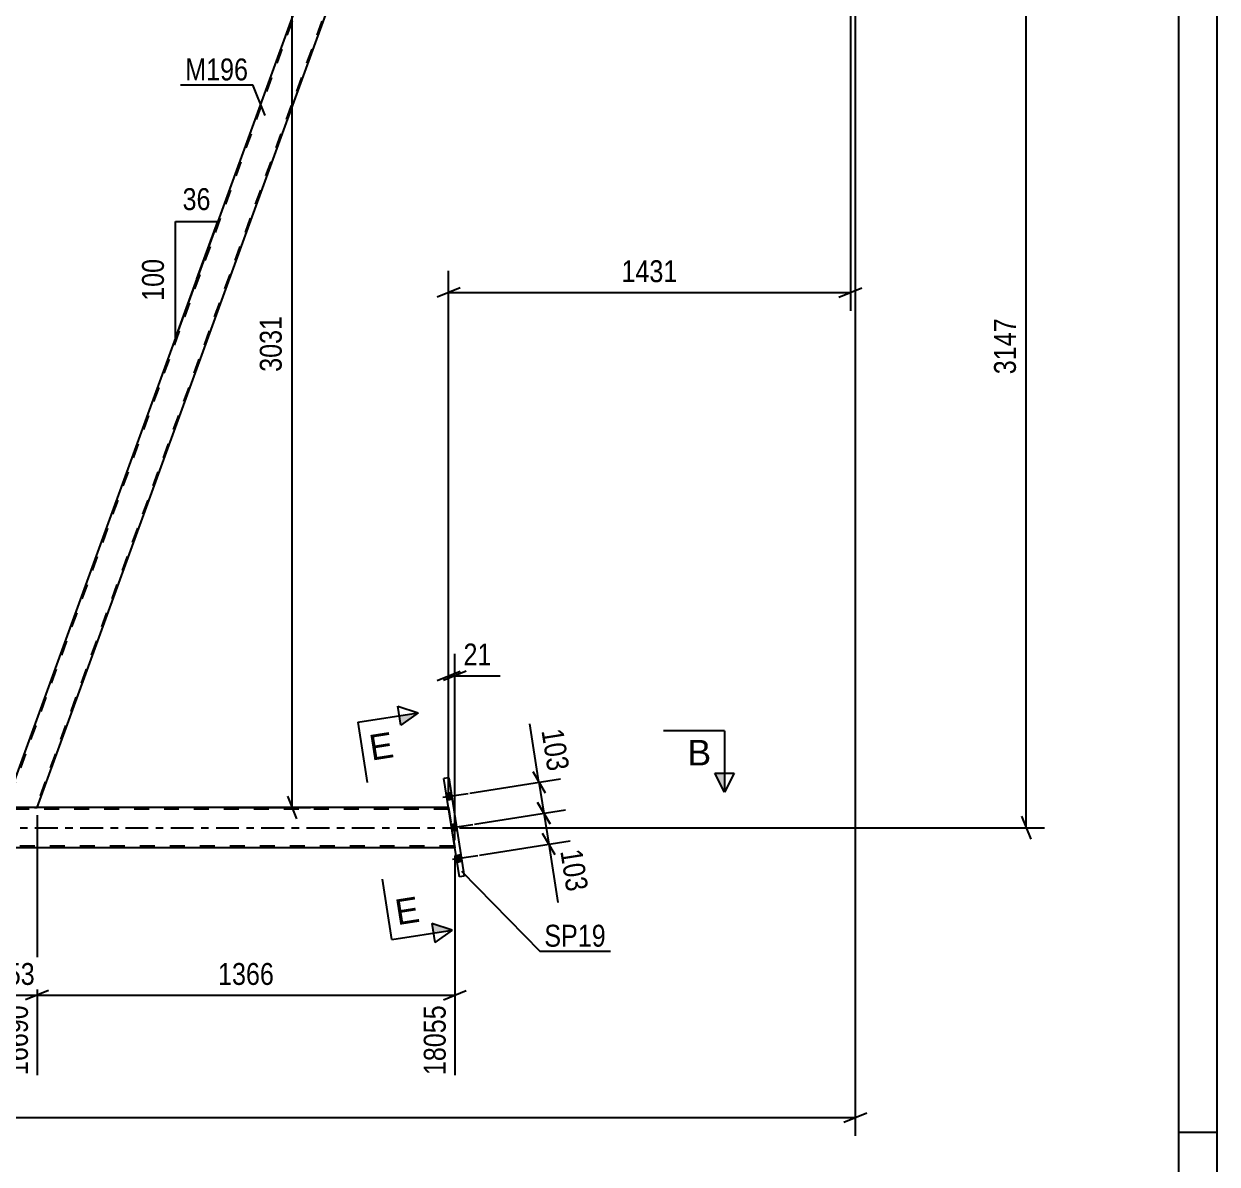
# Model space of a CAD drawing. Header units: millimetres. Extents: x 0 to 841, y 0 to 594.
# Drawn here: x 685 to 841, y 293.9 to 442.9 of the extents above; entities that cross this region are included whole.
import ezdxf

# ---------------------------------------------------------------- set-up
doc = ezdxf.new("R2010")
doc.units = ezdxf.units.MM
doc.linetypes.add('DXK_LINE_DOT2', pattern=[3.9198, 1.9599, -1.9599])
doc.linetypes.add('DXK_LINE_DOT3', pattern=[5.9187, 2.979, -0.9799, 0.9799, -0.9799])
doc.styles.add('Arial', font='ARIAL.TTF', dxfattribs={"height": 0.2})
doc.styles.add('Arial Narrow', font='ARIALN.TTF', dxfattribs={"height": 0.2})

# ---------------------------------------------------------------- blocks, each defined once
blk = doc.blocks.new('Unknown-814553059-1135')
at = {"color": 5, "linetype": 'Continuous'}
for p, q in [((841, 0), (841, 594)), ((836, 5), (836, 589)), ((841, 298), (836, 298))]:
    blk.add_line(p, q, dxfattribs=at)
blk = doc.blocks.new('Part-814553059-4118 - 3729')
at = {"color": 7, "linetype": 'DXK_LINE_DOT2'}
for p, q in [((740.54, 340.26), (64.97, 340.26)), ((740.51, 340.5), (741.33, 335.22)), ((741.3, 335.46), (64.97, 335.46))]:
    blk.add_line(p, q, dxfattribs=at)
at = {"color": 2, "linetype": 'Continuous'}
for p, q in [((740.51, 340.5), (606.04, 340.5)), ((741.33, 335.22), (606.04, 335.22))]:
    blk.add_line(p, q, dxfattribs=at)
at = {"color": 7, "linetype": 'DXK_LINE_DOT3'}
blk.add_line((64.97, 337.86), (740.92, 337.86), dxfattribs=at)
blk = doc.blocks.new('Bolt-814553059-3956 - 3729')
at = {"linetype": 'Continuous'}
for points in [[(740.98, 341.57), (740.85, 342.44), (740.22, 342.35), (740.35, 341.48)], [(740.98, 341.57), (740.85, 342.44), (740.22, 342.35), (740.35, 341.48)], [(740.98, 341.57), (740.85, 342.44), (740.22, 342.35), (740.35, 341.48)], [(741.62, 337.52), (741.48, 338.39), (740.85, 338.29), (740.99, 337.43)], [(741.62, 337.52), (741.48, 338.39), (740.85, 338.29), (740.99, 337.43)], [(742.26, 333.47), (742.12, 334.34), (741.49, 334.24), (741.62, 333.37)], [(742.26, 333.47), (742.12, 334.34), (741.49, 334.24), (741.62, 333.37)], [(742.26, 333.47), (742.12, 334.34), (741.49, 334.24), (741.62, 333.37)]]:
    blk.add_hatch(color=1, dxfattribs=at).paths.add_polyline_path(points)
at = {"color": 1, "linetype": 'Continuous'}
for p, q in [((739.77, 341.83), (743.05, 342.34)), ((739.77, 341.83), (743.05, 342.34)), ((739.77, 341.83), (743.05, 342.34)), ((740.22, 342.35), (740.85, 342.44)), ((740.22, 342.35), (740.85, 342.44)), ((740.22, 342.35), (740.85, 342.44)), ((740.35, 341.48), (740.98, 341.57)), ((740.35, 341.48), (740.98, 341.57)), ((740.35, 341.48), (740.98, 341.57)), ((740.41, 337.78), (743.69, 338.29)), ((740.41, 337.78), (743.69, 338.29)), ((740.85, 338.29), (741.48, 338.39)), ((740.85, 338.29), (741.48, 338.39)), ((740.99, 337.43), (741.62, 337.52)), ((740.99, 337.43), (741.62, 337.52)), ((741.04, 333.73), (744.32, 334.24)), ((741.04, 333.73), (744.32, 334.24)), ((741.04, 333.73), (744.32, 334.24)), ((741.49, 334.24), (742.12, 334.34)), ((741.49, 334.24), (742.12, 334.34)), ((741.49, 334.24), (742.12, 334.34)), ((741.62, 333.37), (742.26, 333.47)), ((741.62, 333.37), (742.26, 333.47)), ((741.62, 333.37), (742.26, 333.47))]:
    blk.add_line(p, q, dxfattribs=at)
blk = doc.blocks.new('Part-814553059-3990 - 3729')
at = {"color": 2, "linetype": 'Continuous'}
for p, q in [((740.54, 344.38), (739.91, 344.28)), ((741.93, 331.44), (739.91, 344.28)), ((740.54, 344.38), (742.56, 331.54)), ((742.56, 331.54), (741.93, 331.44))]:
    blk.add_line(p, q, dxfattribs=at)
blk = doc.blocks.new('Part-814553059-4143 - 3729')
at = {"color": 7, "linetype": 'DXK_LINE_DOT2'}
for p, q in [((726.75, 461.72), (682.63, 340.5)), ((730.66, 461.72), (686.54, 340.5)), ((683.7, 343.92), (682.46, 340.5)), ((682.46, 340.5), (686.71, 340.5))]:
    blk.add_line(p, q, dxfattribs=at)
at = {"color": 2, "linetype": 'Continuous'}
for p, q in [((726.58, 461.72), (683.7, 343.92)), ((686.71, 340.5), (730.83, 461.72)), ((730.83, 461.72), (726.58, 461.72))]:
    blk.add_line(p, q, dxfattribs=at)
blk = doc.blocks.new('StraightDimension-814553059-4796 - 3729')
at = {"color": 7, "linetype": 'Continuous'}
for p, q in [((720.64, 460.22), (719.44, 463.22)), ((737.91, 461.72), (717.19, 461.72)), ((720.04, 340.5), (720.04, 461.72)), ((719.44, 342), (720.64, 339)), ((711.66, 340.5), (722.44, 340.5))]:
    blk.add_line(p, q, dxfattribs=at)
at = {"color": 0}
blk.add_wipeout([(719.29, 405.37), (715.09, 405.37), (715.09, 396.85), (719.29, 396.85)], dxfattribs=at)
at = {"color": 3, "style": 'Arial Narrow'}
blk.add_text('3031', height=2.863, rotation=90.0002, dxfattribs=at).set_placement((718.69, 397.45))
blk = doc.blocks.new('StraightDimension-814553059-4757 - 3729')
at = {"color": 7, "linetype": 'Continuous'}
for p, q in [((686.71, 339.5), (686.71, 305.52)), ((741.33, 334.22), (741.33, 305.52)), ((688.21, 316.56), (685.21, 315.36)), ((686.71, 315.96), (741.33, 315.96)), ((739.83, 315.36), (742.83, 316.56))]:
    blk.add_line(p, q, dxfattribs=at)
at = {"color": 0}
blk.add_wipeout([(718.28, 316.71), (718.28, 320.91), (709.77, 320.91), (709.77, 316.71)], dxfattribs=at)
at = {"color": 0, "linetype": 'Continuous'}
blk.add_wipeout([(740.73, 315.26), (736.53, 315.26), (736.53, 304.92), (740.73, 304.92)], dxfattribs=at)
at = {"color": 3, "style": 'Arial Narrow'}
blk.add_text('1366', height=2.863, dxfattribs=at).set_placement((710.37, 317.31))
at = {"color": 3, "linetype": 'Continuous', "style": 'Arial Narrow'}
blk.add_text('18055', height=2.863, rotation=90.0002, dxfattribs=at).set_placement((740.13, 305.52))
blk = doc.blocks.new('StraightDimension-814553059-10578 - 3729')
at = {"color": 7, "linetype": 'Continuous'}
for p, q in [((743.92, 338.33), (755.78, 340.19)), ((752.14, 341.14), (753.79, 338.36)), ((752.97, 339.75), (753.6, 335.7)), ((754.43, 334.31), (752.78, 337.09)), ((744.56, 334.28), (756.42, 336.14))]:
    blk.add_line(p, q, dxfattribs=at)
at = {"color": 0}
blk.add_wipeout([(755.46, 328.7), (759.61, 329.35), (758.57, 335.95), (754.43, 335.3)], dxfattribs=at)
at = {"color": 7, "linetype": 'Continuous'}
blk.add_line((753.6, 335.7), (754.8, 328.06), dxfattribs=at)
blk.add_line((753.6, 335.7), (754.8, 328.06), dxfattribs=at)
at = {"color": 3, "style": 'Arial Narrow'}
blk.add_text('103', height=2.863, rotation=-81.0735, dxfattribs=at).set_placement((755.11, 334.8))
blk = doc.blocks.new('StraightDimension-814553059-11881 - 3729')
at = {"color": 7, "linetype": 'Continuous'}
for p, q in [((793.05, 460.72), (793.05, 405.42)), ((740.51, 341.5), (740.51, 410.67)), ((742.01, 408.42), (739.01, 407.22)), ((740.51, 407.82), (793.05, 407.82)), ((791.55, 407.22), (794.55, 408.42))]:
    blk.add_line(p, q, dxfattribs=at)
at = {"color": 0}
blk.add_wipeout([(771.04, 408.57), (771.04, 412.77), (762.52, 412.77), (762.52, 408.57)], dxfattribs=at)
at = {"color": 3, "style": 'Arial Narrow'}
blk.add_text('1431', height=2.863, dxfattribs=at).set_placement((763.12, 409.17))
blk = doc.blocks.new('StraightDimension-814553059-11894 - 3729')
at = {"color": 7, "linetype": 'Continuous'}
for p, q in [((740.51, 341.5), (740.51, 360.57)), ((741.33, 336.22), (741.33, 360.57)), ((739.01, 357.12), (742.01, 358.32)), ((742.83, 358.32), (739.83, 357.12)), ((740.51, 357.72), (741.33, 357.72))]:
    blk.add_line(p, q, dxfattribs=at)
at = {"color": 0}
blk.add_wipeout([(746.72, 358.47), (746.72, 362.67), (741.86, 362.67), (741.86, 358.47)], dxfattribs=at)
at = {"color": 7, "linetype": 'Continuous'}
blk.add_line((741.33, 357.72), (747.24, 357.72), dxfattribs=at)
blk.add_line((741.33, 357.72), (747.24, 357.72), dxfattribs=at)
at = {"color": 3, "style": 'Arial Narrow'}
blk.add_text('21', height=2.863, dxfattribs=at).set_placement((742.46, 359.07))
blk = doc.blocks.new('StraightDimension-814553059-10579 - 3729')
at = {"color": 7, "linetype": 'Continuous'}
for p, q in [((751.51, 345.19), (753.16, 342.41)), ((743.29, 342.38), (755.15, 344.24)), ((752.33, 343.8), (752.97, 339.75)), ((743.92, 338.33), (755.78, 340.19)), ((753.79, 338.36), (752.14, 341.14))]:
    blk.add_line(p, q, dxfattribs=at)
at = {"color": 0}
blk.add_wipeout([(752.99, 344.44), (757.14, 345.09), (756.1, 351.69), (751.95, 351.04)], dxfattribs=at)
at = {"color": 7, "linetype": 'Continuous'}
blk.add_line((752.33, 343.8), (751.13, 351.44), dxfattribs=at)
blk.add_line((752.33, 343.8), (751.13, 351.44), dxfattribs=at)
at = {"color": 3, "style": 'Arial Narrow'}
blk.add_text('103', height=2.863, rotation=-81.0735, dxfattribs=at).set_placement((752.64, 350.54))
blk = doc.blocks.new('StraightDimension-814553059-10565 - 3729')
at = {"color": 7, "linetype": 'Continuous'}
for p, q in [((816.64, 462.22), (815.44, 465.22)), ((794.05, 463.72), (818.44, 463.72)), ((816.04, 337.86), (816.04, 463.72)), ((815.44, 339.36), (816.64, 336.36)), ((741.92, 337.86), (818.44, 337.86))]:
    blk.add_line(p, q, dxfattribs=at)
at = {"color": 0}
blk.add_wipeout([(815.29, 405.05), (811.09, 405.05), (811.09, 396.53), (815.29, 396.53)], dxfattribs=at)
at = {"color": 3, "style": 'Arial Narrow'}
blk.add_text('3147', height=2.863, rotation=90.0002, dxfattribs=at).set_placement((814.69, 397.13))
blk = doc.blocks.new('StraightDimension-814553059-4738 - 3729')
at = {"color": 7, "linetype": 'Continuous'}
for p, q in [((680.61, 339.5), (680.61, 305.52)), ((686.71, 339.5), (686.71, 305.52)), ((679.11, 315.36), (682.11, 316.56)), ((680.61, 315.96), (686.71, 315.96)), ((688.21, 316.56), (685.21, 315.36))]:
    blk.add_line(p, q, dxfattribs=at)
at = {"color": 0}
blk.add_wipeout([(687, 316.71), (687, 320.91), (680.32, 320.91), (680.32, 316.71)], dxfattribs=at)
at = {"color": 0, "linetype": 'Continuous'}
blk.add_wipeout([(686.11, 315.26), (681.91, 315.26), (681.91, 304.92), (686.11, 304.92)], dxfattribs=at)
at = {"color": 3, "style": 'Arial Narrow'}
blk.add_text('153', height=2.863, dxfattribs=at).set_placement((680.92, 317.31))
at = {"color": 3, "linetype": 'Continuous', "style": 'Arial Narrow'}
blk.add_text('16690', height=2.863, rotation=90.0002, dxfattribs=at).set_placement((685.51, 305.52))
blk = doc.blocks.new('StraightDimension-814553059-4482 - 3729')
at = {"color": 7, "linetype": 'Continuous'}
for p, q in [((793.69, 456.22), (793.69, 297.58)), ((54.11, 299.98), (793.69, 299.98)), ((792.19, 299.38), (795.19, 300.58))]:
    blk.add_line(p, q, dxfattribs=at)
blk = doc.blocks.new('AngleDimension-814553059-5273 - 3729')
at = {"color": 7, "linetype": 'Continuous'}
for p, q in [((704.79, 417.09), (710.33, 417.09)), ((704.79, 401.86), (710.33, 417.09)), ((704.79, 401.86), (704.79, 417.09)), ((707.61, 409.6), (710.33, 417.09))]:
    blk.add_line(p, q, dxfattribs=at)
at = {"color": 0}
for points in [[(709.99, 417.99), (709.99, 422.19), (705.13, 422.19), (705.13, 417.99)], [(703.89, 412.82), (699.69, 412.82), (699.69, 406.13), (703.89, 406.13)]]:
    blk.add_wipeout(points, dxfattribs=at)
at = {"color": 3, "style": 'Arial Narrow'}
blk.add_text('36', height=2.863, dxfattribs=at).set_placement((705.73, 418.59))
blk.add_text('100', height=2.863, rotation=90.0002, dxfattribs=at).set_placement((703.29, 406.73))
blk = doc.blocks.new('Mark-814553059-4139 - 3729')
at = {"color": 0}
blk.add_wipeout([(714.3, 435.54), (714.3, 438.54), (706.08, 438.54), (706.08, 435.54)], dxfattribs=at)
blk.add_wipeout([(714.3, 435.54), (714.3, 438.54), (706.08, 438.54), (706.08, 435.54)], dxfattribs=at)
at = {"color": 30, "linetype": 'Continuous'}
for p in [(705.48, 434.94), (716.52, 430.96)]:
    blk.add_line(p, (714.9, 434.94), dxfattribs=at)
at = {"color": 3, "style": 'Arial Narrow'}
blk.add_text('M196', height=2.863, dxfattribs=at).set_placement((706.08, 435.54))
blk = doc.blocks.new('Mark-814553059-3986 - 3729')
at = {"color": 0}
blk.add_wipeout([(761.07, 322.31), (761.07, 325.31), (753.03, 325.31), (753.03, 322.31)], dxfattribs=at)
blk.add_wipeout([(761.07, 322.31), (761.07, 325.31), (753.03, 325.31), (753.03, 322.31)], dxfattribs=at)
at = {"color": 30, "linetype": 'Continuous'}
for p, q in [((742.19, 332.16), (752.43, 321.71)), ((752.43, 321.71), (761.67, 321.71))]:
    blk.add_line(p, q, dxfattribs=at)
at = {"color": 3, "style": 'Arial Narrow'}
blk.add_text('SP19', height=2.863, dxfattribs=at).set_placement((753.03, 322.31))
blk = doc.blocks.new('SectionMark-814553059-5349 - 3729')
at = {"linetype": 'Continuous'}
blk.add_hatch(color=6, dxfattribs=at).paths.add_polyline_path([(775.34, 345), (776.59, 345), (776.59, 342.5)])
at = {"color": 6, "linetype": 'Continuous'}
for p, q in [((776.59, 350.5), (768.59, 350.5)), ((776.59, 350.5), (776.59, 342.5)), ((775.34, 345), (777.84, 345)), ((776.59, 342.5), (775.34, 345)), ((777.84, 345), (776.59, 342.5))]:
    blk.add_line(p, q, dxfattribs=at)
at = {"color": 0, "linetype": 'Continuous'}
blk.add_wipeout([(774.84, 346), (774.84, 349.5), (771.73, 349.5), (771.73, 346)], dxfattribs=at)
at = {"color": 3, "linetype": 'Continuous', "style": 'Arial'}
blk.add_text('B', height=3.34, dxfattribs=at).set_placement((771.73, 346))
blk = doc.blocks.new('SectionMark-814553059-11048 - 3729')
at = {"linetype": 'Continuous'}
blk.add_hatch(color=6, dxfattribs=at).paths.add_polyline_path([(738.53, 324.08), (738.33, 325.32), (741, 324.47)])
at = {"color": 6, "linetype": 'Continuous'}
for p, q in [((728.63, 351.65), (736.53, 352.89)), ((733.87, 353.74), (736.53, 352.89)), ((741, 324.47), (738.33, 325.32)), ((738.33, 325.32), (738.72, 322.85)), ((741, 324.47), (738.72, 322.85))]:
    blk.add_line(p, q, dxfattribs=at)
at = {"color": 0, "linetype": 'Continuous'}
for points in [[(733.51, 347.1), (732.96, 350.56), (729.89, 350.08), (730.43, 346.62)], [(736.88, 325.59), (736.34, 329.05), (733.27, 328.57), (733.81, 325.11)]]:
    blk.add_wipeout(points, dxfattribs=at)
at = {"linetype": 'Continuous'}
blk.add_hatch(color=6, dxfattribs=at).paths.add_polyline_path([(734.26, 351.27), (734.07, 352.51), (736.53, 352.89)])
at = {"color": 6, "linetype": 'Continuous'}
for p, q in [((734.26, 351.27), (733.87, 353.74)), ((736.53, 352.89), (734.26, 351.27)), ((728.63, 351.65), (729.87, 343.75)), ((733.09, 323.23), (731.85, 331.13)), ((733.09, 323.23), (741, 324.47))]:
    blk.add_line(p, q, dxfattribs=at)
at = {"color": 3, "linetype": 'Continuous', "style": 'Arial'}
for p in [(730.43, 346.62), (733.81, 325.11)]:
    blk.add_text('E', height=3.34, rotation=8.9267, dxfattribs=at).set_placement(p)

msp = doc.modelspace()

# ---------------------------------------------------------------- block references
for name in ['Unknown-814553059-1135', 'Part-814553059-4143 - 3729', 'Part-814553059-3990 - 3729', 'Bolt-814553059-3956 - 3729', 'Part-814553059-4118 - 3729']:
    msp.add_blockref(name, (0, 0))

# ---------------------------------------------------------------- next in the draw order: block references
for name in ['StraightDimension-814553059-4796 - 3729', 'StraightDimension-814553059-10578 - 3729']:
    msp.add_blockref(name, (0, 0))

# ---------------------------------------------------------------- next in the draw order: block references
for name in ['StraightDimension-814553059-11881 - 3729', 'StraightDimension-814553059-4757 - 3729']:
    msp.add_blockref(name, (0, 0))

# ---------------------------------------------------------------- next in the draw order: block references
for name in ['StraightDimension-814553059-11894 - 3729', 'StraightDimension-814553059-4738 - 3729']:
    msp.add_blockref(name, (0, 0))

# ---------------------------------------------------------------- next in the draw order: block references
msp.add_blockref('StraightDimension-814553059-10579 - 3729', (0, 0))

# ---------------------------------------------------------------- next in the draw order: block references
msp.add_blockref('StraightDimension-814553059-10565 - 3729', (0, 0))

# ---------------------------------------------------------------- next in the draw order: block references
msp.add_blockref('StraightDimension-814553059-4482 - 3729', (0, 0))

# ---------------------------------------------------------------- next in the draw order: block references
for name in ['Mark-814553059-4139 - 3729', 'AngleDimension-814553059-5273 - 3729', 'SectionMark-814553059-5349 - 3729', 'Mark-814553059-3986 - 3729']:
    msp.add_blockref(name, (0, 0))

# ---------------------------------------------------------------- next in the draw order: block references
msp.add_blockref('SectionMark-814553059-11048 - 3729', (0, 0))

doc.saveas('drawing.dxf')
